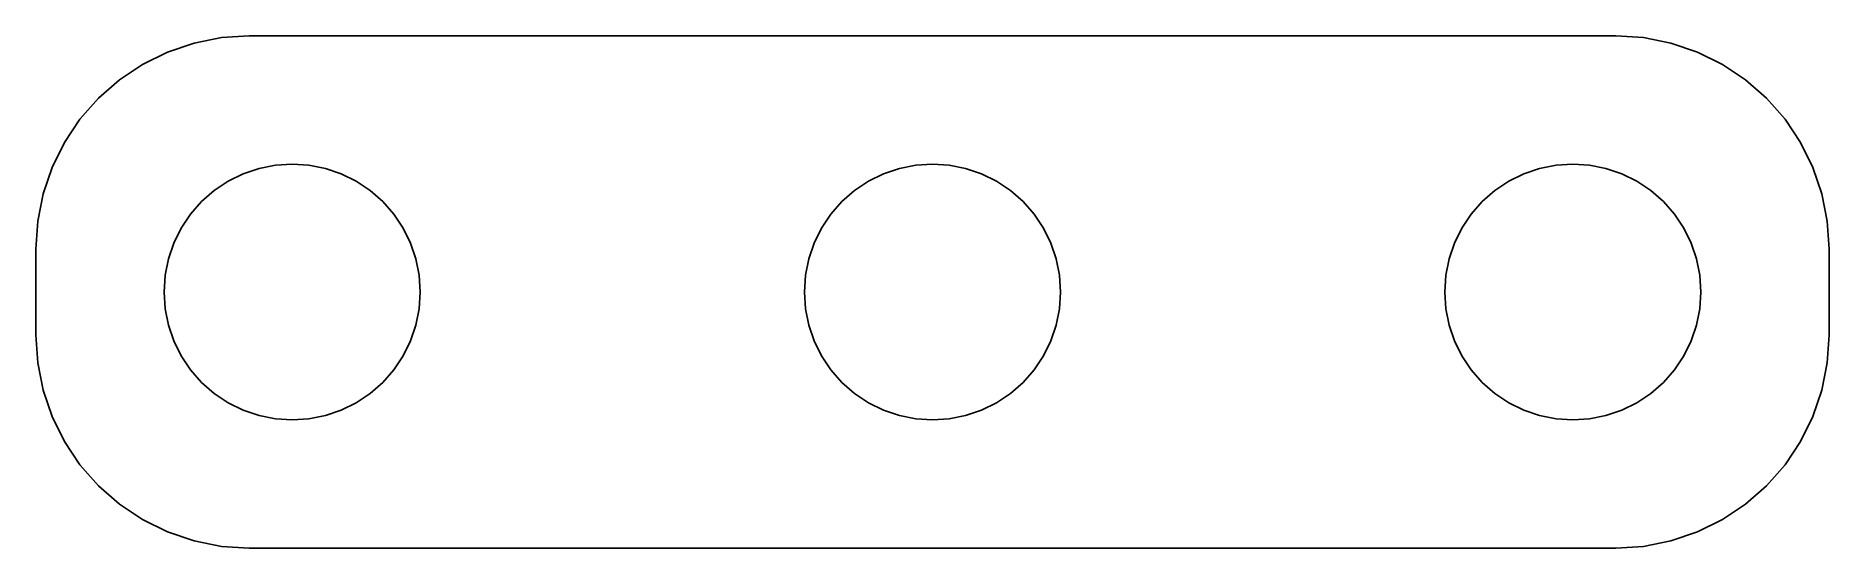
# Model space of a CAD drawing. Header units: metres. Extents: x -21 to 21, y -6 to 6.
import ezdxf

# ---------------------------------------------------------------- set-up
doc = ezdxf.new("R2010")
doc.units = ezdxf.units.M

msp = doc.modelspace()

# ---------------------------------------------------------------- linework, layer by layer
for p, q in [((-16.6576, 5.96222), (-17.2991, 5.83463)), ((-16.005, 6.00499), (-16.6576, 5.96222)), ((16.005, 6.00499), (-16.005, 6.00499)), ((16.6576, 5.96222), (16.005, 6.00499)), ((17.2991, 5.83463), (16.6576, 5.96222)), ((-17.9184, 5.62439), (-18.505, 5.33511)), ((-17.2991, 5.83463), (-17.9184, 5.62439)), ((17.9184, 5.62439), (17.2991, 5.83463)), ((18.505, 5.33511), (17.9184, 5.62439)), ((-18.505, 5.33511), (-19.0488, 4.97176)), ((19.0488, 4.97176), (18.505, 5.33511)), ((-19.0488, 4.97176), (-19.5405, 4.54053)), ((19.5405, 4.54053), (19.0488, 4.97176)), ((-19.5405, 4.54053), (-19.9718, 4.0488)), ((19.9718, 4.0488), (19.5405, 4.54053)), ((-19.9718, 4.0488), (-20.3351, 3.50499)), ((20.3351, 3.50499), (19.9718, 4.0488)), ((-20.3351, 3.50499), (-20.6244, 2.91841)), ((20.6244, 2.91841), (20.3351, 3.50499)), ((-15.7764, 2.89777), (-15.3916, 2.97432)), ((-15.3916, 2.97432), (-15, 3)), ((-15, 3), (-14.6084, 2.97432)), ((-14.6084, 2.97432), (-14.2235, 2.89777)), ((-0.776443, 2.89777), (-0.391571, 2.97432)), ((-0.391571, 2.97432), (0, 3)), ((0, 3), (0.391571, 2.97432)), ((0.391571, 2.97432), (0.776443, 2.89777)), ((14.2235, 2.89777), (14.6084, 2.97432)), ((14.6084, 2.97432), (15, 3)), ((15, 3), (15.3916, 2.97432)), ((15.3916, 2.97432), (15.7764, 2.89777)), ((-20.6244, 2.91841), (-20.8346, 2.29909)), ((-16.8263, 2.38005), (-16.5, 2.59807)), ((-16.5, 2.59807), (-16.148, 2.77164)), ((-16.148, 2.77164), (-15.7764, 2.89777)), ((-14.2235, 2.89777), (-13.8519, 2.77164)), ((-13.8519, 2.77164), (-13.5, 2.59807)), ((-13.5, 2.59807), (-13.1737, 2.38005)), ((-1.82628, 2.38005), (-1.5, 2.59807)), ((-1.5, 2.59807), (-1.14804, 2.77164)), ((-1.14804, 2.77164), (-0.776443, 2.89777)), ((0.776443, 2.89777), (1.14804, 2.77164)), ((1.14804, 2.77164), (1.5, 2.59807)), ((1.5, 2.59807), (1.82628, 2.38005)), ((13.1737, 2.38005), (13.5, 2.59807)), ((13.5, 2.59807), (13.8519, 2.77164)), ((13.8519, 2.77164), (14.2235, 2.89777)), ((15.7764, 2.89777), (16.148, 2.77164)), ((16.148, 2.77164), (16.5, 2.59807)), ((16.5, 2.59807), (16.8263, 2.38005)), ((20.8346, 2.29909), (20.6244, 2.91841)), ((-20.8346, 2.29909), (-20.9622, 1.65762)), ((-17.3801, 1.82628), (-17.1213, 2.12131)), ((-17.1213, 2.12131), (-16.8263, 2.38005)), ((-13.1737, 2.38005), (-12.8787, 2.12131)), ((-12.8787, 2.12131), (-12.6199, 1.82628)), ((-2.38005, 1.82628), (-2.12131, 2.12131)), ((-2.12131, 2.12131), (-1.82628, 2.38005)), ((1.82628, 2.38005), (2.12131, 2.12131)), ((2.12131, 2.12131), (2.38005, 1.82628)), ((12.6199, 1.82628), (12.8787, 2.12131)), ((12.8787, 2.12131), (13.1737, 2.38005)), ((16.8263, 2.38005), (17.1213, 2.12131)), ((17.1213, 2.12131), (17.3801, 1.82628)), ((20.9622, 1.65762), (20.8346, 2.29909)), ((-17.5981, 1.5), (-17.3801, 1.82628)), ((-12.6199, 1.82628), (-12.4019, 1.5)), ((-2.59807, 1.5), (-2.38005, 1.82628)), ((2.38005, 1.82628), (2.59807, 1.5)), ((12.4019, 1.5), (12.6199, 1.82628)), ((17.3801, 1.82628), (17.5981, 1.5)), ((-20.9622, 1.65762), (-21.005, 1.00499)), ((-17.7716, 1.14804), (-17.5981, 1.5)), ((-12.4019, 1.5), (-12.2283, 1.14804)), ((-2.77164, 1.14804), (-2.59807, 1.5)), ((2.59807, 1.5), (2.77164, 1.14804)), ((12.2283, 1.14804), (12.4019, 1.5)), ((17.5981, 1.5), (17.7716, 1.14804)), ((21.005, 1.00499), (20.9622, 1.65762)), ((-21.005, 1.00499), (-21.005, -1.00499)), ((-17.8978, 0.776443), (-17.7716, 1.14804)), ((-12.2283, 1.14804), (-12.1022, 0.776443)), ((-2.89777, 0.776443), (-2.77164, 1.14804)), ((2.77164, 1.14804), (2.89777, 0.776443)), ((12.1022, 0.776443), (12.2283, 1.14804)), ((17.7716, 1.14804), (17.8978, 0.776443)), ((21.005, -1.00499), (21.005, 1.00499)), ((-17.9743, 0.391571), (-17.8978, 0.776443)), ((-12.1022, 0.776443), (-12.0257, 0.391571)), ((-2.97432, 0.391571), (-2.89777, 0.776443)), ((2.89777, 0.776443), (2.97432, 0.391571)), ((12.0257, 0.391571), (12.1022, 0.776443)), ((17.8978, 0.776443), (17.9743, 0.391571)), ((-18, 0), (-17.9743, 0.391571)), ((-17.9743, -0.391571), (-18, 0)), ((-12.0257, 0.391571), (-12, 0)), ((-12, 0), (-12.0257, -0.391571)), ((-3, 0), (-2.97432, 0.391571)), ((-2.97432, -0.391571), (-3, 0)), ((2.97432, 0.391571), (3, 0)), ((3, 0), (2.97432, -0.391571)), ((12, 0), (12.0257, 0.391571)), ((12.0257, -0.391571), (12, 0)), ((17.9743, 0.391571), (18, 0)), ((18, 0), (17.9743, -0.391571)), ((-17.8978, -0.776443), (-17.9743, -0.391571)), ((-12.0257, -0.391571), (-12.1022, -0.776443)), ((-2.89777, -0.776443), (-2.97432, -0.391571)), ((2.97432, -0.391571), (2.89777, -0.776443)), ((12.1022, -0.776443), (12.0257, -0.391571)), ((17.9743, -0.391571), (17.8978, -0.776443)), ((-17.7716, -1.14804), (-17.8978, -0.776443)), ((-12.1022, -0.776443), (-12.2283, -1.14804)), ((-2.77164, -1.14804), (-2.89777, -0.776443)), ((2.89777, -0.776443), (2.77164, -1.14804)), ((12.2283, -1.14804), (12.1022, -0.776443)), ((17.8978, -0.776443), (17.7716, -1.14804)), ((-21.005, -1.00499), (-20.9622, -1.65762)), ((-17.5981, -1.5), (-17.7716, -1.14804)), ((-12.2283, -1.14804), (-12.4019, -1.5)), ((-2.59807, -1.5), (-2.77164, -1.14804)), ((2.77164, -1.14804), (2.59807, -1.5)), ((12.4019, -1.5), (12.2283, -1.14804)), ((17.7716, -1.14804), (17.5981, -1.5)), ((20.9622, -1.65762), (21.005, -1.00499)), ((-20.9622, -1.65762), (-20.8346, -2.29909)), ((-17.3801, -1.82628), (-17.5981, -1.5)), ((-12.4019, -1.5), (-12.6199, -1.82628)), ((-2.38005, -1.82628), (-2.59807, -1.5)), ((2.59807, -1.5), (2.38005, -1.82628)), ((12.6199, -1.82628), (12.4019, -1.5)), ((17.5981, -1.5), (17.3801, -1.82628)), ((20.8346, -2.29909), (20.9622, -1.65762)), ((-17.1213, -2.12131), (-17.3801, -1.82628)), ((-12.6199, -1.82628), (-12.8787, -2.12131)), ((-2.12131, -2.12131), (-2.38005, -1.82628)), ((2.38005, -1.82628), (2.12131, -2.12131)), ((12.8787, -2.12131), (12.6199, -1.82628)), ((17.3801, -1.82628), (17.1213, -2.12131)), ((-20.8346, -2.29909), (-20.6244, -2.91841)), ((-16.8263, -2.38005), (-17.1213, -2.12131)), ((-16.5, -2.59807), (-16.8263, -2.38005)), ((-13.1737, -2.38005), (-13.5, -2.59807)), ((-12.8787, -2.12131), (-13.1737, -2.38005)), ((-1.82628, -2.38005), (-2.12131, -2.12131)), ((-1.5, -2.59807), (-1.82628, -2.38005)), ((1.82628, -2.38005), (1.5, -2.59807)), ((2.12131, -2.12131), (1.82628, -2.38005)), ((13.1737, -2.38005), (12.8787, -2.12131)), ((13.5, -2.59807), (13.1737, -2.38005)), ((16.8263, -2.38005), (16.5, -2.59807)), ((17.1213, -2.12131), (16.8263, -2.38005)), ((20.6244, -2.91841), (20.8346, -2.29909)), ((-20.6244, -2.91841), (-20.3351, -3.50499)), ((-16.148, -2.77164), (-16.5, -2.59807)), ((-15.7764, -2.89777), (-16.148, -2.77164)), ((-15.3916, -2.97432), (-15.7764, -2.89777)), ((-14.2235, -2.89777), (-14.6084, -2.97432)), ((-13.8519, -2.77164), (-14.2235, -2.89777)), ((-13.5, -2.59807), (-13.8519, -2.77164)), ((-1.14804, -2.77164), (-1.5, -2.59807)), ((-0.776443, -2.89777), (-1.14804, -2.77164)), ((-0.391571, -2.97432), (-0.776443, -2.89777)), ((0.776443, -2.89777), (0.391571, -2.97432)), ((1.14804, -2.77164), (0.776443, -2.89777)), ((1.5, -2.59807), (1.14804, -2.77164)), ((13.8519, -2.77164), (13.5, -2.59807)), ((14.2235, -2.89777), (13.8519, -2.77164)), ((14.6084, -2.97432), (14.2235, -2.89777)), ((15.7764, -2.89777), (15.3916, -2.97432)), ((16.148, -2.77164), (15.7764, -2.89777)), ((16.5, -2.59807), (16.148, -2.77164)), ((20.3351, -3.50499), (20.6244, -2.91841)), ((-15, -3), (-15.3916, -2.97432)), ((-14.6084, -2.97432), (-15, -3)), ((0, -3), (-0.391571, -2.97432)), ((0.391571, -2.97432), (0, -3)), ((15, -3), (14.6084, -2.97432)), ((15.3916, -2.97432), (15, -3)), ((-20.3351, -3.50499), (-19.9718, -4.0488)), ((19.9718, -4.0488), (20.3351, -3.50499)), ((-19.9718, -4.0488), (-19.5405, -4.54053)), ((19.5405, -4.54053), (19.9718, -4.0488)), ((-19.5405, -4.54053), (-19.0488, -4.97176)), ((19.0488, -4.97176), (19.5405, -4.54053)), ((-19.0488, -4.97176), (-18.505, -5.33511)), ((18.505, -5.33511), (19.0488, -4.97176)), ((-18.505, -5.33511), (-17.9184, -5.62439)), ((17.9184, -5.62439), (18.505, -5.33511)), ((-17.9184, -5.62439), (-17.2991, -5.83463)), ((-17.2991, -5.83463), (-16.6576, -5.96222)), ((16.6576, -5.96222), (17.2991, -5.83463)), ((17.2991, -5.83463), (17.9184, -5.62439)), ((-16.6576, -5.96222), (-16.005, -6.00499)), ((-16.005, -6.00499), (16.005, -6.00499)), ((16.005, -6.00499), (16.6576, -5.96222))]:
    msp.add_line(p, q)

doc.saveas('drawing.dxf')
